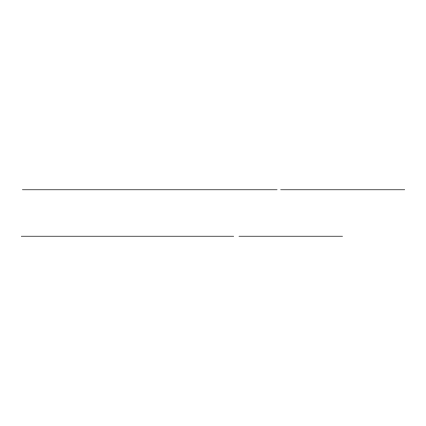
<?xml version="1.0" encoding="UTF-8"?>
<svg xmlns="http://www.w3.org/2000/svg" width="426" height="426" viewBox="0 0 426 426"><rect width="100%" height="100%" fill="white"/><g stroke="black" fill="none" stroke-linecap="round" stroke-linejoin="round"><path stroke-width="0.64" d="M22.413 189.778L277.086 189.778M280.67 189.778L404.695 189.778M21.3 236.222L233.661 236.222M238.986 236.222L342.499 236.222"/></g></svg>
